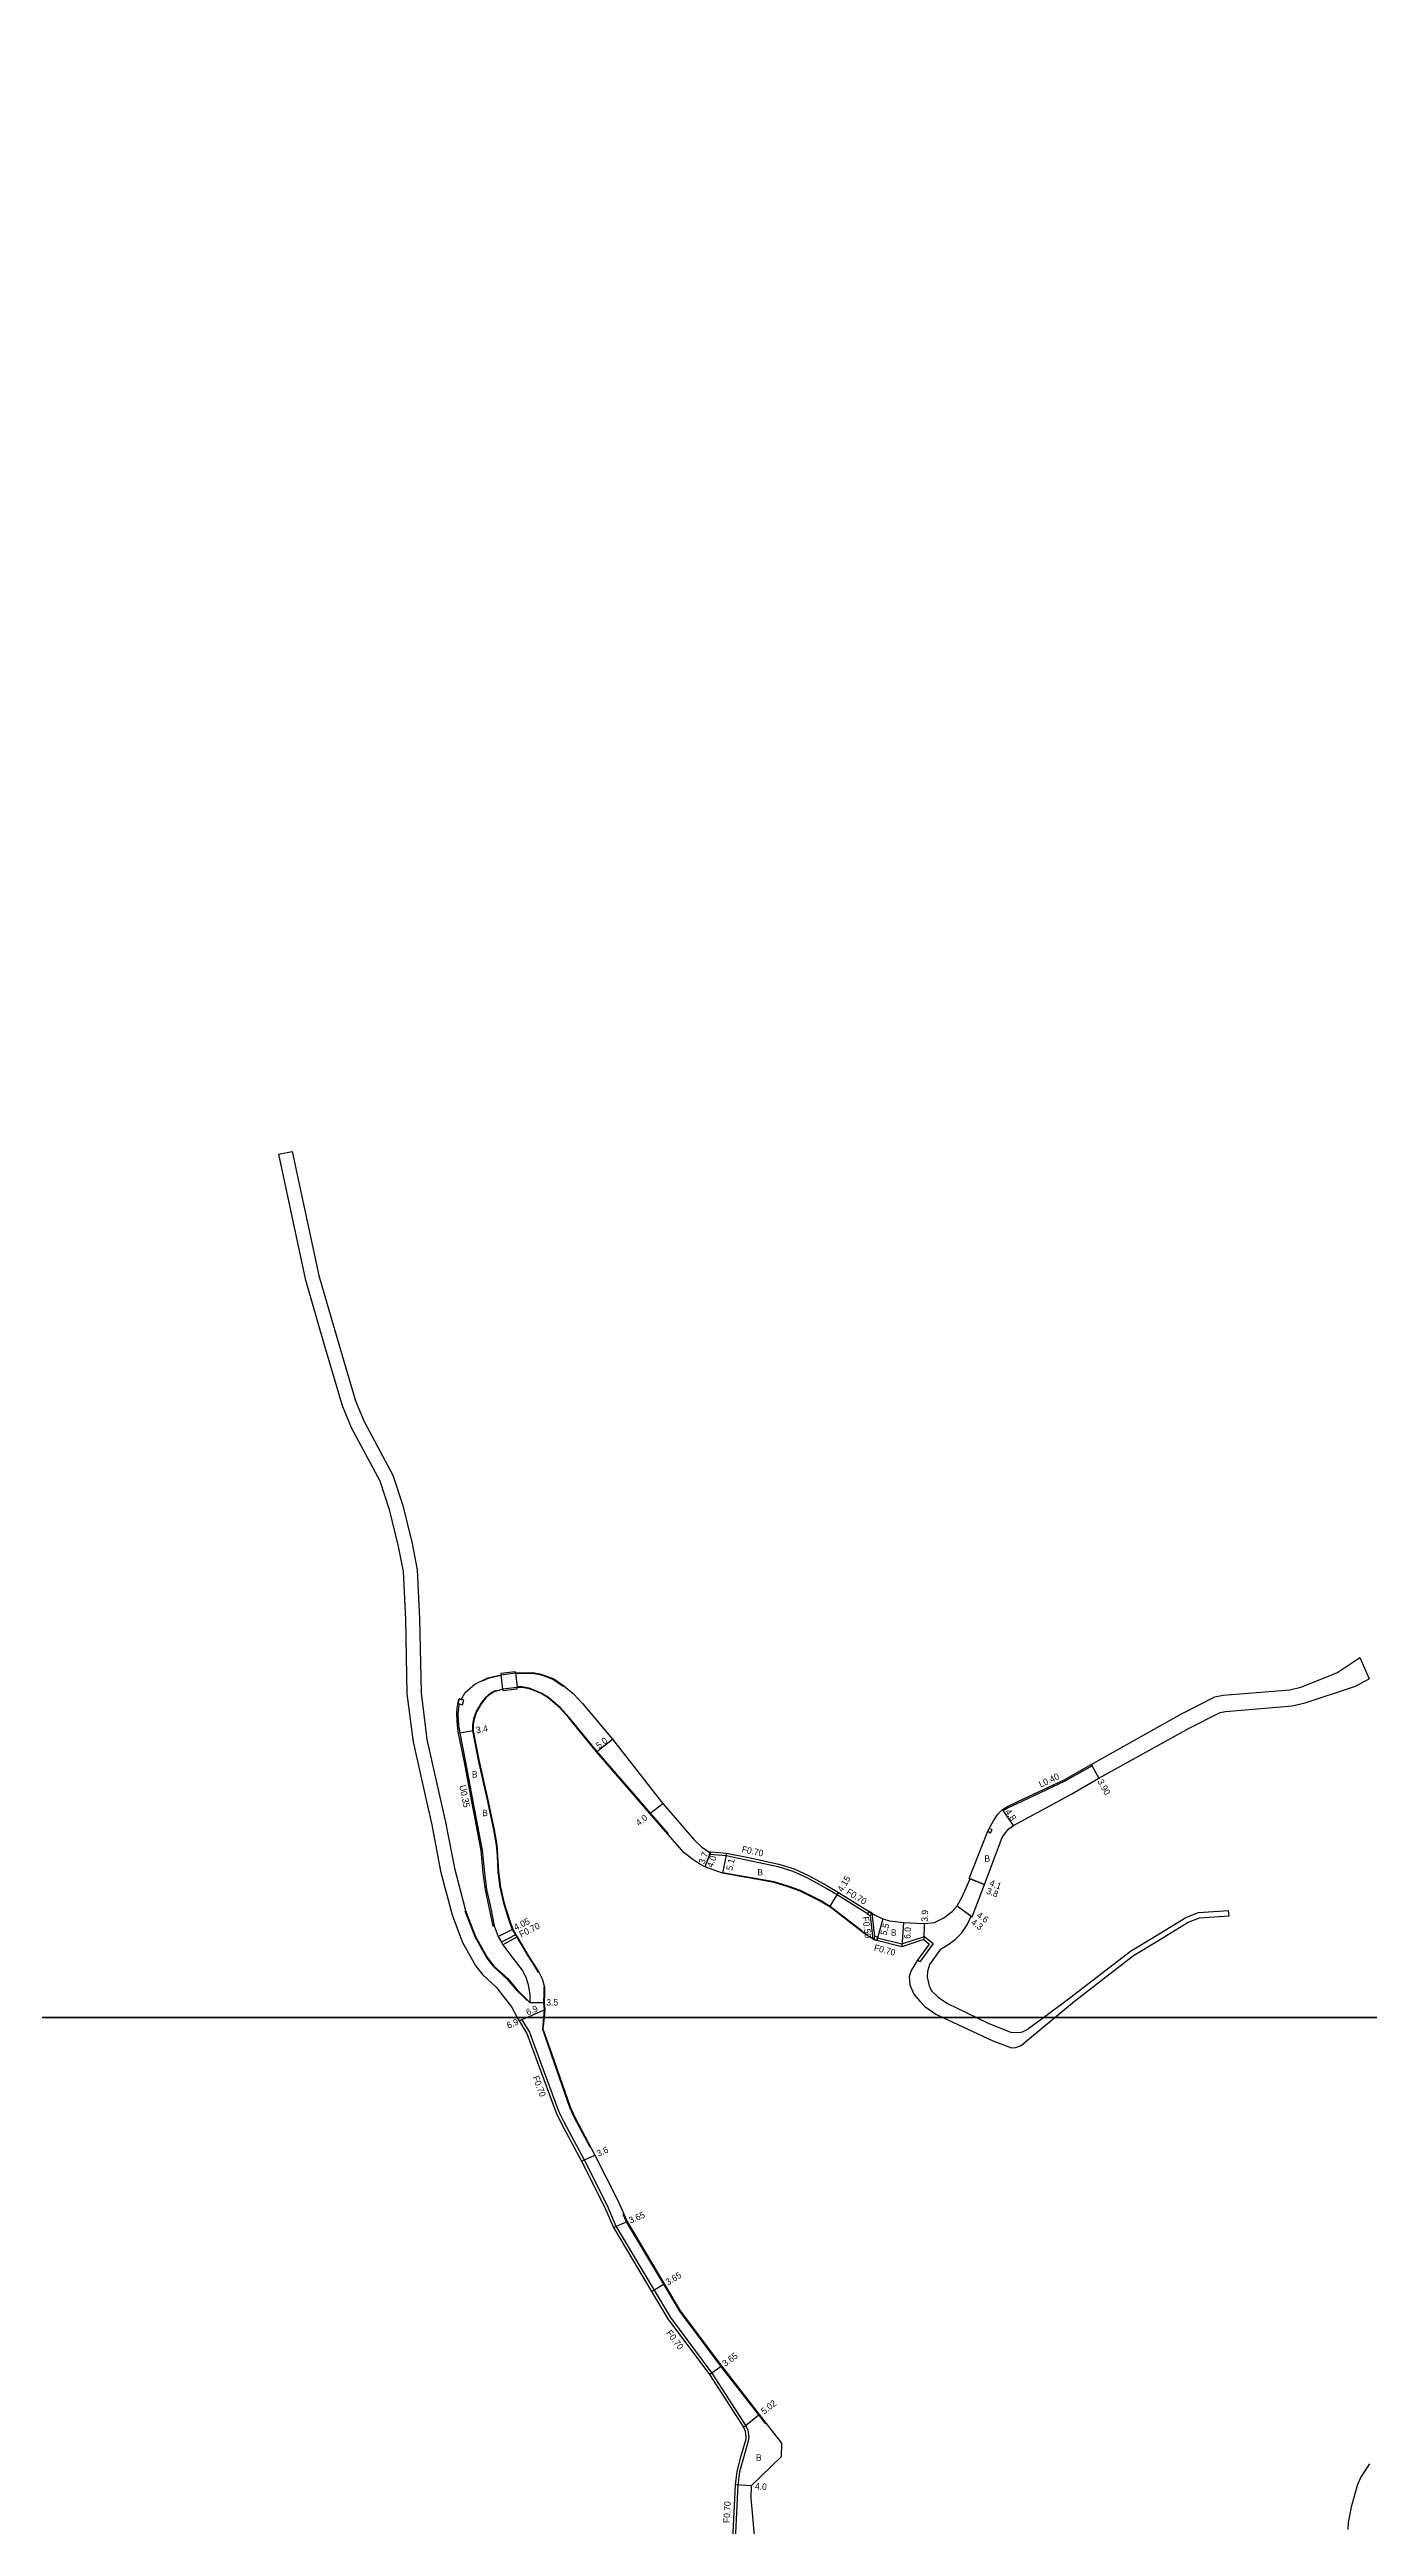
# Model space of a CAD drawing. Header units: metres. Extents: x -24000 to -21600, y -87000 to -84000.
# Drawn here: x -23674 to -23348, y -85926 to -85314 of the extents above; entities that cross this region are included whole.
import ezdxf

# ---------------------------------------------------------------- set-up
doc = ezdxf.new("R2010")
doc.units = ezdxf.units.M
doc.header["$LTSCALE"] = 2.5
for name, color, linetype in [('側溝・桝', 7, 'Continuous'), ('図郭', 7, 'Continuous'), ('幅員', 7, 'Continuous'), ('歩道・分離帯・安全施設', 7, 'Continuous'), ('舗装', 7, 'Continuous'), ('道路', 7, 'Continuous')]:
    doc.layers.add(name, color=color, linetype=linetype)
doc.styles.get("Standard").update_dxf_attribs({"font": ''})
doc.styles.get('Standard').set_extended_font_data('@MS PGothic')

msp = doc.modelspace()

# ---------------------------------------------------------------- linework, layer by layer
at = {"layer": '側溝・桝', "flags": 128}
for points in [[(-23573.36, -85722.51), (-23573.56, -85723.56), (-23573.68, -85725.2), (-23573.51, -85728.01), (-23573.22, -85729.94), (-23571.79, -85737.05), (-23569.97, -85746.72)], [(-23416.96, -85737.58), (-23416.76, -85737.92), (-23423.5, -85741.69), (-23434.12, -85746.72)], [(-23569.97, -85746.72), (-23568.5, -85754.49), (-23567.65, -85758.81)], [(-23434.12, -85746.72), (-23437.45, -85748.3), (-23438.62, -85748.98), (-23438.87, -85748.66)], [(-23567.65, -85758.81), (-23567.13, -85764.39), (-23566.58, -85768.52), (-23565.65, -85772.78), (-23564.67, -85777.45), (-23564.33, -85777.38)], [(-23482.24, -85768.24), (-23482.31, -85768.19), (-23486.93, -85765.66), (-23490.54, -85763.98), (-23494.29, -85762.83), (-23501.33, -85761.33), (-23507.09, -85760.14), (-23511.18, -85759.81), (-23511.03, -85759.41)], [(-23472.2, -85774.42), (-23479.71, -85769.78), (-23482.24, -85768.24)], [(-23471.15, -85774.25), (-23470.46, -85780)], [(-23559, -85779.54), (-23559.14, -85779.61), (-23562.57, -85781.46)], [(-23558.65, -85780.15), (-23558.78, -85780.22), (-23562.22, -85782.07)], [(-23471.58, -85774.93), (-23470.89, -85780.65)], [(-23469.72, -85780.32), (-23463.73, -85781.84), (-23458.17, -85780)], [(-23458.17, -85780), (-23455.99, -85781.78)], [(-23455.99, -85781.78), (-23459.29, -85786.25), (-23459.87, -85785.86)], [(-23558.21, -85800.86), (-23557.56, -85800.58), (-23555.66, -85803.64), (-23553.1, -85810.59), (-23548.42, -85823.25), (-23547.17, -85825.79), (-23542.15, -85835.14), (-23536.5, -85846.44), (-23534.3, -85851.49), (-23524.89, -85867.27), (-23520.87, -85874.01), (-23510.6, -85887.74), (-23502.23, -85900.75), (-23501.73, -85901.86), (-23501.51, -85903.5), (-23501.57, -85904.18), (-23502.85, -85908.65), (-23503.81, -85912.14), (-23504.2, -85915.39), (-23504.36, -85918.79), (-23504.92, -85930.59)]]:
    msp.add_lwpolyline(points, dxfattribs=at)
for points in [[(-23573.36, -85722.51), (-23573.03, -85722.62), (-23572.22, -85722.88), (-23571.85, -85721.75), (-23572.51, -85721.54), (-23573, -85721.38)], [(-23442.53, -85754.04), (-23441.83, -85754.42), (-23441.44, -85753.72), (-23442.14, -85753.34)], [(-23472.25, -85774.51), (-23471.57, -85774.93), (-23471.15, -85774.25), (-23471.83, -85773.83), (-23472.2, -85774.42)], [(-23470.68, -85780.77), (-23469.92, -85781), (-23469.72, -85780.32), (-23469.69, -85780.23), (-23470.46, -85780)]]:
    msp.add_lwpolyline(points, close=True, dxfattribs=at)
at = {"layer": '図郭'}
for points in [[(-24000, -85800), (-23200, -85800), (-23200, -85200), (-24000, -85200)], [(-24000, -86400), (-23200, -86400), (-23200, -85800), (-24000, -85800)]]:
    msp.add_lwpolyline(points, close=True, dxfattribs=at)
at = {"layer": '幅員', "flags": 128}
for points in [[(-23569.53, -85729.28), (-23572.88, -85729.88)], [(-23539.11, -85734.44), (-23535.18, -85731.34)], [(-23416.96, -85737.58), (-23415.06, -85740.98)], [(-23525.9, -85749.68), (-23522.77, -85747.19)], [(-23436.15, -85752.63), (-23438.87, -85748.66)], [(-23510.92, -85759.13), (-23512.33, -85762.87)], [(-23511.03, -85759.41), (-23512.33, -85762.87)], [(-23506.99, -85759.45), (-23508.04, -85764.44)], [(-23447.14, -85765.68), (-23443.32, -85767.16)], [(-23443.32, -85767.16), (-23446.86, -85765.79)], [(-23481.49, -85772.73), (-23479.34, -85769.18)], [(-23450.1, -85772.48), (-23446.44, -85775.1)], [(-23450.1, -85772.48), (-23446.6, -85774.99)], [(-23563.39, -85780.03), (-23559.76, -85778.23)], [(-23468.39, -85775.71), (-23469.92, -85781)], [(-23463.32, -85776.58), (-23463.7, -85782.57)], [(-23458.22, -85776.79), (-23458.32, -85780.79)], [(-23551.87, -85798.13), (-23556.2, -85800)], [(-23555.54, -85796.35), (-23552.04, -85796.32)], [(-23556.2, -85800), (-23558.21, -85800.86)], [(-23542.78, -85835.46), (-23539.51, -85833.95)], [(-23534.92, -85851.81), (-23531.57, -85850.38)], [(-23525.49, -85867.63), (-23522.36, -85865.76)], [(-23511.17, -85888.14), (-23508.25, -85885.96)], [(-23502.85, -85901.08), (-23498.91, -85897.97)], [(-23500.91, -85915.57), (-23504.9, -85915.33)]]:
    msp.add_lwpolyline(points, dxfattribs=at)
at = {"layer": '幅員'}
msp.add_lwpolyline([(-23450.1, -85772.48), (-23446.36, -85775.16)], dxfattribs=at)
at = {"layer": '歩道・分離帯・安全施設', "flags": 128}
for points in [[(-23563.82, -85719.36), (-23564.43, -85719.56), (-23565.77, -85720.37), (-23566.51, -85721.02), (-23567.68, -85722.54), (-23568.83, -85724.51), (-23569.48, -85726.32), (-23569.7, -85727.83), (-23569.68, -85729.3), (-23568.31, -85736.48), (-23566.05, -85746.72)], [(-23562.71, -85715.59), (-23565.88, -85716.36), (-23567.3, -85717.05)], [(-23559.03, -85715.16), (-23554.85, -85715.07), (-23553.1, -85715.39), (-23552.05, -85715.71), (-23549.72, -85716.62), (-23547.37, -85718.23)], [(-23528.27, -85746.72), (-23538.99, -85734.34), (-23545.84, -85725.97), (-23548.07, -85723.5), (-23550.94, -85721.02), (-23552.73, -85719.96), (-23554.67, -85719.14), (-23555.71, -85718.76), (-23557.55, -85718.44), (-23558.64, -85718.43)], [(-23566.05, -85746.72), (-23564.5, -85753.74), (-23563.87, -85757.37)], [(-23521.3, -85754.72), (-23525.79, -85749.58), (-23528.27, -85746.72)], [(-23563.87, -85757.37), (-23563.66, -85760.12), (-23563.44, -85764.04), (-23562.93, -85767.88), (-23562.07, -85771.83), (-23560.57, -85776.46)], [(-23482.24, -85772.1), (-23483.78, -85771.17), (-23488.78, -85768.71), (-23491.75, -85767.59), (-23495.21, -85766.53), (-23508, -85764.29)], [(-23571.59, -85773.67), (-23569.14, -85780.06), (-23566.17, -85785.36), (-23564.57, -85787.42), (-23561.14, -85790.52), (-23558.86, -85793.24), (-23556.98, -85795.12), (-23556.26, -85795.84)], [(-23473.51, -85778.71), (-23481.41, -85772.61), (-23482.24, -85772.1)], [(-23560.57, -85776.46), (-23559.9, -85778.29), (-23559.14, -85779.61), (-23558.78, -85780.22), (-23556.09, -85784.8), (-23554.61, -85787.09), (-23553.49, -85788.9)], [(-23552.11, -85792.55), (-23552.07, -85794.07), (-23552.19, -85796.32), (-23552.02, -85798.14), (-23552.2, -85800)], [(-23552.2, -85800), (-23552.47, -85802.78), (-23550.3, -85809.13), (-23545.74, -85822.11), (-23544.59, -85824.66), (-23540.75, -85831.93)], [(-23497.29, -85900.31), (-23499.03, -85898.06), (-23508.37, -85886.05), (-23518.54, -85872.45), (-23522.48, -85865.84), (-23531.69, -85850.42), (-23532.5, -85848.6)]]:
    msp.add_lwpolyline(points, dxfattribs=at)
at = {"layer": '道路', "flags": 128}
for points in [[(-23617.63, -85587.02), (-23614.24, -85586.3)], [(-23617.63, -85587.02), (-23611.03, -85617.76), (-23606.48, -85633.47), (-23601.88, -85648.97), (-23599.64, -85654.47), (-23592.6, -85667.59), (-23590.28, -85674.64), (-23588.04, -85683.82), (-23586.81, -85689.97), (-23586.23, -85701.79), (-23585.9, -85720.19), (-23584.4, -85731.99), (-23581.09, -85746.72)], [(-23614.24, -85586.3), (-23607.67, -85616.91), (-23603.15, -85632.49), (-23598.61, -85647.82), (-23596.49, -85652.99), (-23589.4, -85666.21), (-23586.94, -85673.68), (-23584.65, -85683.07), (-23583.36, -85689.54), (-23582.76, -85701.68), (-23582.43, -85719.94), (-23580.98, -85731.39), (-23577.53, -85746.72)], [(-23416.96, -85737.58), (-23394.67, -85725.07), (-23386.48, -85720.92), (-23384.37, -85720.52), (-23367.95, -85719.16), (-23365.25, -85718.54), (-23356.38, -85714.96), (-23350.64, -85711.2)], [(-23350.64, -85711.2), (-23348.33, -85716.46)], [(-23573.03, -85722.62), (-23573.36, -85722.51), (-23573, -85721.38), (-23572.51, -85721.54), (-23571.49, -85719.84), (-23569.12, -85717.76), (-23565.94, -85716.22), (-23562.68, -85715.43), (-23559.1, -85715.01), (-23554.83, -85714.92), (-23553.07, -85715.25), (-23551.82, -85715.64), (-23549.66, -85716.46), (-23547.17, -85718.19), (-23544.79, -85720.17), (-23542.57, -85722.51), (-23535.18, -85731.34), (-23523.14, -85746.72)], [(-23528.47, -85746.72), (-23539.11, -85734.44), (-23545.95, -85726.07), (-23548.17, -85723.61), (-23551.03, -85721.14), (-23552.8, -85720.1), (-23554.72, -85719.28), (-23555.74, -85718.91), (-23557.56, -85718.59), (-23558.68, -85718.58), (-23562.26, -85719), (-23564.37, -85719.7), (-23565.68, -85720.49), (-23566.4, -85721.13), (-23567.55, -85722.63), (-23568.69, -85724.57), (-23569.33, -85726.35), (-23569.55, -85727.84), (-23569.53, -85729.28), (-23568.16, -85736.45), (-23565.89, -85746.72)], [(-23415.06, -85740.98), (-23392.78, -85728.6), (-23385.18, -85724.74), (-23383.83, -85724.48), (-23367.34, -85723.12), (-23364.17, -85722.4), (-23351.71, -85718.26), (-23348.33, -85716.46)], [(-23573.03, -85722.62), (-23573.21, -85723.61), (-23573.33, -85725.21), (-23573.16, -85727.98), (-23572.88, -85729.88), (-23571.45, -85736.99), (-23569.61, -85746.72)], [(-23435.05, -85746.72), (-23423.69, -85741.34), (-23416.96, -85737.58)], [(-23425.23, -85746.72), (-23421.79, -85744.86), (-23415.06, -85740.98)], [(-23577.53, -85746.72), (-23576.39, -85751.79), (-23574.2, -85763.13), (-23571.44, -85773.62), (-23569.01, -85779.99), (-23566.04, -85785.28), (-23564.46, -85787.32), (-23561.03, -85790.41), (-23558.75, -85793.14), (-23555.54, -85796.35)], [(-23569.61, -85746.72), (-23568.15, -85754.42), (-23567.3, -85758.76)], [(-23565.89, -85746.72), (-23564.35, -85753.71), (-23563.72, -85757.35)], [(-23482.24, -85772.28), (-23483.85, -85771.3), (-23488.84, -85768.85), (-23491.8, -85767.74), (-23495.25, -85766.68), (-23508.04, -85764.44), (-23512.33, -85762.87), (-23513.81, -85761.99), (-23515.55, -85760.88), (-23517.52, -85759.28), (-23525.9, -85749.68), (-23528.47, -85746.72)], [(-23523.14, -85746.72), (-23522.77, -85747.19), (-23515.09, -85756.11), (-23513.18, -85757.89), (-23511.03, -85759.41), (-23510.92, -85759.13), (-23506.99, -85759.45), (-23501.19, -85760.64), (-23494.12, -85762.15), (-23490.29, -85763.33), (-23486.62, -85765.04), (-23482.24, -85767.43)], [(-23567.3, -85758.76), (-23566.78, -85764.35), (-23566.23, -85768.46), (-23565.31, -85772.7), (-23564.33, -85777.38)], [(-23563.72, -85757.35), (-23563.51, -85760.11), (-23563.29, -85764.02), (-23562.78, -85767.86), (-23561.92, -85771.79), (-23560.43, -85776.41)], [(-23458.32, -85780.79), (-23463.7, -85782.57), (-23469.92, -85781), (-23470.68, -85780.77), (-23472.77, -85779.47), (-23481.49, -85772.73), (-23482.24, -85772.28)], [(-23428.78, -85800), (-23421.9, -85794.93), (-23407.24, -85783.68), (-23401.23, -85779.99), (-23393.62, -85775.35), (-23390.53, -85774.14), (-23383.05, -85773.62)], [(-23382.96, -85774.92), (-23383.05, -85773.62)], [(-23564.33, -85777.38), (-23563.39, -85780.03), (-23562.57, -85781.46), (-23562.22, -85782.07), (-23560.03, -85785.02), (-23557.46, -85788.37), (-23556.59, -85790.05), (-23556.06, -85791.65), (-23555.57, -85794.22), (-23555.54, -85796.35)], [(-23425.99, -85800), (-23421.09, -85795.95), (-23406.5, -85784.75), (-23400.55, -85781.1), (-23393.03, -85776.52), (-23390.24, -85775.43), (-23382.96, -85774.92)], [(-23458.32, -85780.79), (-23456.95, -85781.9)], [(-23558.73, -85800), (-23558.21, -85800.86)], [(-23558.21, -85800.86), (-23556.3, -85803.95), (-23553.75, -85810.83), (-23549.07, -85823.53), (-23547.8, -85826.11), (-23542.78, -85835.46), (-23537.14, -85846.73), (-23534.92, -85851.81), (-23525.49, -85867.63), (-23521.46, -85874.4), (-23511.17, -85888.14), (-23502.85, -85901.08), (-23502.41, -85902.05), (-23502.21, -85903.52), (-23502.26, -85904.05), (-23503.53, -85908.47), (-23504.5, -85912), (-23504.9, -85915.33), (-23505.06, -85918.76), (-23505.61, -85930.35)], [(-23552.05, -85800), (-23552.32, -85802.77), (-23550.15, -85809.08), (-23545.6, -85822.05), (-23544.45, -85824.6), (-23539.51, -85833.95), (-23533.78, -85845.3), (-23531.57, -85850.38), (-23522.36, -85865.76), (-23518.41, -85872.37), (-23508.25, -85885.96), (-23498.91, -85897.97), (-23493.42, -85905.06), (-23493.5, -85908.41), (-23500.91, -85915.57), (-23500.97, -85918.63), (-23500.15, -85927.74)], [(-23453.6, -85800), (-23441.24, -85805.78), (-23436.63, -85807.46), (-23435.62, -85807.45), (-23434.26, -85806.93), (-23432.24, -85805.16), (-23425.99, -85800)], [(-23445.29, -85800), (-23442.42, -85801.39), (-23436.89, -85803.64), (-23434.86, -85803.74), (-23433.92, -85803.57), (-23432.98, -85803.09), (-23428.78, -85800)]]:
    msp.add_lwpolyline(points, dxfattribs=at)
for points in [[(-23559.14, -85714.69), (-23562.72, -85715.1), (-23562.68, -85715.43), (-23559.1, -85715.01)], [(-23558.68, -85718.58), (-23562.26, -85719), (-23562.22, -85719.33), (-23558.65, -85718.91)]]:
    msp.add_lwpolyline(points, close=True, dxfattribs=at)
at = {"layer": '道路'}
for points in [[(-23562.26, -85719), (-23562.68, -85715.43), (-23559.1, -85715.01), (-23558.68, -85718.58), (-23562.26, -85719)], [(-23581.09, -85746.72), (-23579.78, -85752.5), (-23577.58, -85763.9), (-23574.75, -85774.69), (-23572.16, -85781.47), (-23568.88, -85787.33), (-23567.21, -85789.43), (-23563.81, -85792.65), (-23562.14, -85794.76)], [(-23455.68, -85776.56), (-23453.34, -85775.45), (-23451.31, -85773.88), (-23450.1, -85772.48), (-23448.82, -85770.21), (-23446.86, -85765.79), (-23447.14, -85765.68), (-23442.53, -85754.04), (-23442.14, -85753.34), (-23441.11, -85751.48), (-23440.05, -85749.85), (-23438.87, -85748.66), (-23437.64, -85747.94), (-23435.05, -85746.72)], [(-23443.32, -85767.16), (-23438.94, -85755.6), (-23438.13, -85754.46), (-23437.31, -85753.49), (-23436.15, -85752.63), (-23425.23, -85746.72)], [(-23482.24, -85767.43), (-23481.96, -85767.59), (-23479.34, -85769.18), (-23471.83, -85773.83), (-23471.15, -85774.25), (-23470.28, -85774.79), (-23468.39, -85775.71), (-23466.81, -85776.13), (-23463.32, -85776.58)], [(-23447.61, -85777.14), (-23446.6, -85774.99), (-23446.36, -85775.16), (-23443.32, -85767.16)], [(-23560.43, -85776.41), (-23559.76, -85778.23), (-23559, -85779.54), (-23558.65, -85780.15), (-23555.96, -85784.72), (-23554.48, -85787.01), (-23553.36, -85788.83), (-23552.5, -85790.47), (-23551.96, -85792.53), (-23551.92, -85794.07)], [(-23463.32, -85776.58), (-23458.22, -85776.79), (-23455.68, -85776.56)], [(-23454.16, -85783.19), (-23452.39, -85782.05), (-23450.65, -85780.89), (-23448.88, -85779.11), (-23447.61, -85777.14)], [(-23456.95, -85781.9), (-23459.87, -85785.86), (-23461.39, -85788.4), (-23461.92, -85789.9), (-23461.74, -85791.93), (-23460.77, -85794.26), (-23459.26, -85796.01), (-23458.01, -85797.27), (-23455.37, -85799.17), (-23453.6, -85800)], [(-23454.16, -85783.19), (-23456.88, -85786.94), (-23457.39, -85788.68), (-23457.46, -85790.03), (-23457.02, -85792.2), (-23456.42, -85793.43), (-23454.78, -85795), (-23452.46, -85796.53), (-23445.29, -85800)], [(-23562.14, -85794.76), (-23560.06, -85797.35), (-23558.73, -85800)], [(-23551.87, -85798.13), (-23552.05, -85800)], [(-23551.92, -85794.07), (-23552.04, -85796.32), (-23551.87, -85798.13)], [(-23353.54, -85926.33), (-23353.45, -85924.6), (-23352.65, -85920.39), (-23351.17, -85915.16), (-23350.42, -85913.48), (-23349.05, -85911.38), (-23348.18, -85910.13)]]:
    msp.add_lwpolyline(points, dxfattribs=at)

# ---------------------------------------------------------------- texts
at = {"layer": '側溝・桝'}
for s, rotation, p in [('U0.35', 281.09617, (-23572.98, -85742.83)), ('L0.40', 25.33341, (-23429.44, -85743.33)), ('F0.70', 348.36211, (-23503.34, -85759.23)), ('F0.70', 328.26269, (-23477.6, -85769.45)), ('F0.70', 26.34811, (-23557.7, -85780.32)), ('F0.50', 276.86136, (-23473.47, -85775.21)), ('F0.70', 345.7518, (-23470.73, -85783.48)), ('F0.70', 290.24986, (-23554.9, -85814.74)), ('F0.70', 306.79987, (-23521.97, -85877.87)), ('F0.70', 87.47796, (-23506.2, -85924.78))]:
    msp.add_text(s, height=1.6, rotation=rotation, dxfattribs=at).set_placement(p)
at = {"layer": '幅員'}
for s, rotation, p in [('3.4', 10.12757, (-23568.7, -85729.94)), ('5.0', 38.26565, (-23538.46, -85733.8)), ('3.90', 299.2039, (-23415.51, -85741.76)), ('4.0', 38.46103, (-23528.61, -85752.85)), ('4.8', 304.38948, (-23438.33, -85749.27)), ('3.7', 69.36837, (-23512.49, -85762.29)), ('4.0', 69.36837, (-23510.44, -85763.18)), ('5.1', 78.12397, (-23505.56, -85763.85)), ('4.15', 58.74475, (-23478.41, -85769.19)), ('3.8', 338.80672, (-23443, -85769.38)), ('4.1', 338.80672, (-23442.24, -85767.41)), ('3.9', 88.57291, (-23457.3, -85776.41)), ('4.6', 324.38644, (-23445.42, -85775.1)), ('4.05', 26.3481, (-23559.03, -85778.6)), ('5.5', 73.86069, (-23467.55, -85779.86)), ('6.0', 86.33101, (-23461.62, -85780.66)), ('4.3', 324.38644, (-23446.81, -85776.86)), ('6.9', 23.3182, (-23556.07, -85799.56)), ('3.5', 0.6118, (-23551.49, -85797.09)), ('6.9', 23.3182, (-23560.84, -85802.81)), ('3.6', 24.94157, (-23538.63, -85834.42)), ('3.65', 23.16503, (-23530.72, -85850.89)), ('3.65', 30.81226, (-23521.45, -85866.15)), ('3.65', 36.74588, (-23507.31, -85886.25)), ('5.02', 38.37133, (-23497.7, -85898.03)), ('4.0', 356.59417, (-23500.01, -85916.45))]:
    msp.add_text(s, height=1.6, rotation=rotation, dxfattribs=at).set_placement(p)
at = {"layer": '舗装'}
for p in [(-23569.87, -85740.82), (-23567.3, -85750.34), (-23443.34, -85761.58), (-23499.39, -85764.97), (-23466.41, -85779.83), (-23499.74, -85909.39)]:
    msp.add_text('B', height=1.6, dxfattribs=at).set_placement(p)

doc.saveas('drawing.dxf')
